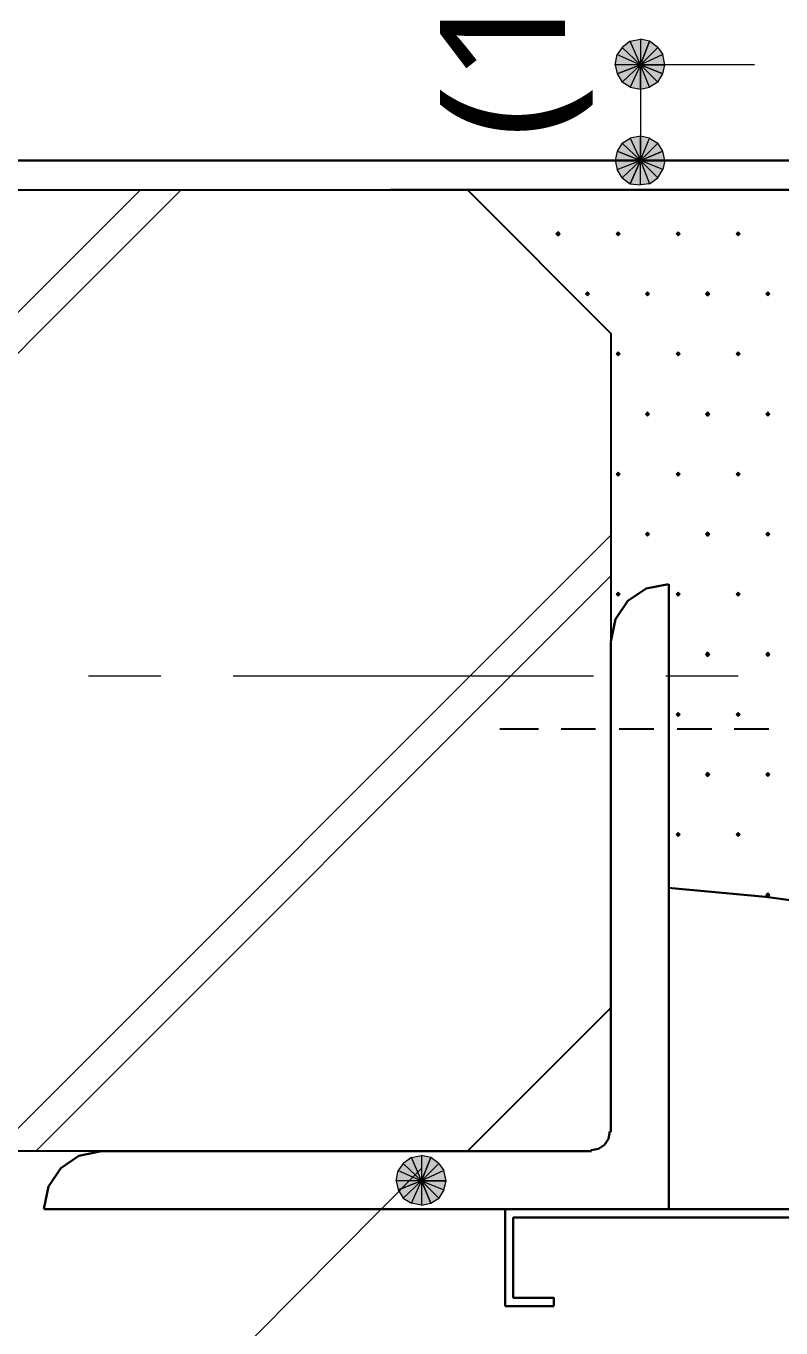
# Model space of a CAD drawing. Header units: millimetres. Extents: x 0 to 420, y 0 to 297.
# Drawn here: x 68.46 to 84.16, y 208.57 to 235.63 of the extents above; entities that cross this region are included whole.
import ezdxf
from ezdxf.enums import TextEntityAlignment as Align

# ---------------------------------------------------------------- set-up
doc = ezdxf.new("R2010")
doc.units = ezdxf.units.MM
doc.styles.add('kst32b', font='NotoSansJP-Variable.ttf')

msp = doc.modelspace()

# ---------------------------------------------------------------- hatches: boundary and pattern name
h = msp.add_hatch(color=7)
h.paths.add_polyline_path([(80.857, 235.183), (80.751, 235.035), (81.238, 234.823), (80.857, 235.183)])
h.paths.add_polyline_path([(80.751, 235.035), (81.238, 234.823), (80.709, 234.823), (80.751, 235.035)])
h.paths.add_polyline_path([(81.238, 234.823), (80.709, 234.823), (80.751, 234.632), (81.238, 234.823)])
h = msp.add_hatch(color=7)
h.paths.add_polyline_path([(81.428, 235.31), (81.238, 235.352), (81.238, 234.823), (81.428, 235.31)])
h.paths.add_polyline_path([(81.238, 235.352), (81.238, 234.823), (81.026, 235.31), (81.238, 235.352)])
h.paths.add_polyline_path([(81.238, 234.823), (81.026, 235.31), (80.857, 235.183), (81.238, 234.823)])
h = msp.add_hatch(color=7)
h.paths.add_polyline_path([(81.746, 234.823), (81.703, 235.035), (81.238, 234.823), (81.746, 234.823)])
h.paths.add_polyline_path([(81.703, 235.035), (81.238, 234.823), (81.598, 235.183), (81.703, 235.035)])
h.paths.add_polyline_path([(81.238, 234.823), (81.598, 235.183), (81.428, 235.31), (81.238, 234.823)])
h = msp.add_hatch(color=7)
h.paths.add_polyline_path([(80.751, 234.632), (80.857, 234.463), (81.238, 234.823), (80.751, 234.632)])
h.paths.add_polyline_path([(80.857, 234.463), (81.238, 234.823), (81.026, 234.357), (80.857, 234.463)])
h.paths.add_polyline_path([(81.238, 234.823), (81.026, 234.357), (81.238, 234.315), (81.238, 234.823)])
h = msp.add_hatch(color=7)
h.paths.add_polyline_path([(81.238, 234.315), (81.428, 234.357), (81.238, 234.823), (81.238, 234.315)])
h.paths.add_polyline_path([(81.428, 234.357), (81.238, 234.823), (81.598, 234.463), (81.428, 234.357)])
h.paths.add_polyline_path([(81.238, 234.823), (81.598, 234.463), (81.703, 234.632), (81.238, 234.823)])
for points in [[(81.703, 234.632), (81.746, 234.823), (81.238, 234.823), (81.703, 234.632)], [(80.751, 233.024), (80.709, 232.833), (81.238, 232.833), (80.751, 233.024)], [(79.523, 231.352), (79.502, 231.33), (79.481, 231.309), (79.502, 231.288), (79.523, 231.267), (79.544, 231.288), (79.566, 231.309), (79.544, 231.33), (79.523, 231.352)], [(80.772, 231.352), (80.751, 231.33), (80.73, 231.309), (80.751, 231.288), (80.772, 231.267), (80.793, 231.288), (80.814, 231.309), (80.793, 231.33), (80.772, 231.352)], [(82.021, 231.352), (82, 231.33), (81.979, 231.309), (82, 231.288), (82.021, 231.267), (82.042, 231.288), (82.063, 231.309), (82.042, 231.33), (82.021, 231.352)], [(83.27, 231.352), (83.249, 231.33), (83.227, 231.309), (83.249, 231.288), (83.27, 231.267), (83.291, 231.288), (83.312, 231.309), (83.291, 231.33), (83.27, 231.352)], [(80.137, 230.103), (80.116, 230.082), (80.095, 230.061), (80.116, 230.039), (80.137, 230.018), (80.158, 230.039), (80.179, 230.061), (80.158, 230.082), (80.137, 230.103)], [(81.386, 230.103), (81.365, 230.082), (81.344, 230.061), (81.365, 230.039), (81.386, 230.018), (81.407, 230.039), (81.428, 230.061), (81.407, 230.082), (81.386, 230.103)], [(82.635, 230.103), (82.613, 230.082), (82.592, 230.061), (82.613, 230.039), (82.635, 230.018), (82.656, 230.039), (82.677, 230.061), (82.656, 230.082), (82.635, 230.103)], [(83.884, 230.103), (83.862, 230.082), (83.841, 230.061), (83.862, 230.039), (83.884, 230.018), (83.905, 230.039), (83.926, 230.061), (83.905, 230.082), (83.884, 230.103)], [(80.772, 228.854), (80.751, 228.833), (80.73, 228.812), (80.751, 228.79), (80.772, 228.769), (80.793, 228.79), (80.814, 228.812), (80.793, 228.833), (80.772, 228.854)], [(82.021, 228.854), (82, 228.833), (81.979, 228.812), (82, 228.79), (82.021, 228.769), (82.042, 228.79), (82.063, 228.812), (82.042, 228.833), (82.021, 228.854)], [(83.27, 228.854), (83.249, 228.833), (83.227, 228.812), (83.249, 228.79), (83.27, 228.769), (83.291, 228.79), (83.312, 228.812), (83.291, 228.833), (83.27, 228.854)], [(81.386, 227.605), (81.365, 227.584), (81.344, 227.563), (81.365, 227.542), (81.386, 227.521), (81.407, 227.542), (81.428, 227.563), (81.407, 227.584), (81.386, 227.605)], [(82.635, 227.605), (82.613, 227.584), (82.592, 227.563), (82.613, 227.542), (82.635, 227.521), (82.656, 227.542), (82.677, 227.563), (82.656, 227.584), (82.635, 227.605)], [(83.884, 227.605), (83.862, 227.584), (83.841, 227.563), (83.862, 227.542), (83.884, 227.521), (83.905, 227.542), (83.926, 227.563), (83.905, 227.584), (83.884, 227.605)], [(80.772, 226.356), (80.751, 226.335), (80.73, 226.314), (80.751, 226.293), (80.772, 226.272), (80.793, 226.293), (80.814, 226.314), (80.793, 226.335), (80.772, 226.356)], [(82.021, 226.356), (82, 226.335), (81.979, 226.314), (82, 226.293), (82.021, 226.272), (82.042, 226.293), (82.063, 226.314), (82.042, 226.335), (82.021, 226.356)], [(83.27, 226.356), (83.249, 226.335), (83.227, 226.314), (83.249, 226.293), (83.27, 226.272), (83.291, 226.293), (83.312, 226.314), (83.291, 226.335), (83.27, 226.356)], [(81.386, 225.107), (81.365, 225.086), (81.344, 225.065), (81.365, 225.044), (81.386, 225.023), (81.407, 225.044), (81.428, 225.065), (81.407, 225.086), (81.386, 225.107)], [(82.635, 225.107), (82.613, 225.086), (82.592, 225.065), (82.613, 225.044), (82.635, 225.023), (82.656, 225.044), (82.677, 225.065), (82.656, 225.086), (82.635, 225.107)], [(83.884, 225.107), (83.862, 225.086), (83.841, 225.065), (83.862, 225.044), (83.884, 225.023), (83.905, 225.044), (83.926, 225.065), (83.905, 225.086), (83.884, 225.107)], [(80.772, 223.859), (80.751, 223.837), (80.73, 223.816), (80.751, 223.795), (80.772, 223.774), (80.793, 223.795), (80.814, 223.816), (80.793, 223.837), (80.772, 223.859)], [(82.021, 223.859), (82, 223.837), (81.979, 223.816), (82, 223.795), (82.021, 223.774), (82.042, 223.795), (82.063, 223.816), (82.042, 223.837), (82.021, 223.859)], [(83.27, 223.859), (83.249, 223.837), (83.227, 223.816), (83.249, 223.795), (83.27, 223.774), (83.291, 223.795), (83.312, 223.816), (83.291, 223.837), (83.27, 223.859)], [(82.635, 222.61), (82.613, 222.589), (82.592, 222.567), (82.613, 222.546), (82.635, 222.525), (82.656, 222.546), (82.677, 222.567), (82.656, 222.589), (82.635, 222.61)], [(83.884, 222.61), (83.862, 222.589), (83.841, 222.567), (83.862, 222.546), (83.884, 222.525), (83.905, 222.546), (83.926, 222.567), (83.905, 222.589), (83.884, 222.61)], [(82.021, 221.361), (82, 221.34), (81.979, 221.319), (82, 221.297), (82.021, 221.276), (82.042, 221.297), (82.063, 221.319), (82.042, 221.34), (82.021, 221.361)], [(83.27, 221.361), (83.249, 221.34), (83.227, 221.319), (83.249, 221.297), (83.27, 221.276), (83.291, 221.297), (83.312, 221.319), (83.291, 221.34), (83.27, 221.361)], [(82.635, 220.112), (82.613, 220.091), (82.592, 220.07), (82.613, 220.049), (82.635, 220.028), (82.656, 220.049), (82.677, 220.07), (82.656, 220.091), (82.635, 220.112)], [(83.884, 220.112), (83.862, 220.091), (83.841, 220.07), (83.862, 220.049), (83.884, 220.028), (83.905, 220.049), (83.926, 220.07), (83.905, 220.091), (83.884, 220.112)], [(82.021, 218.863), (82, 218.842), (81.979, 218.821), (82, 218.8), (82.021, 218.779), (82.042, 218.8), (82.063, 218.821), (82.042, 218.842), (82.021, 218.863)], [(83.27, 218.863), (83.249, 218.842), (83.227, 218.821), (83.249, 218.8), (83.27, 218.779), (83.291, 218.8), (83.312, 218.821), (83.291, 218.842), (83.27, 218.863)], [(83.884, 217.614), (83.862, 217.593), (83.841, 217.572), (83.862, 217.551), (83.884, 217.53), (83.905, 217.551), (83.926, 217.572), (83.905, 217.593), (83.884, 217.614)], [(76.2, 211.434), (76.306, 211.264), (76.687, 211.624), (76.2, 211.434)]]:
    msp.add_hatch(color=7).paths.add_polyline_path(points)
h = msp.add_hatch(color=7)
h.paths.add_polyline_path([(81.238, 233.341), (81.026, 233.299), (81.238, 232.833), (81.238, 233.341)])
h.paths.add_polyline_path([(81.026, 233.299), (81.238, 232.833), (80.857, 233.193), (81.026, 233.299)])
h.paths.add_polyline_path([(81.238, 232.833), (80.857, 233.193), (80.751, 233.024), (81.238, 232.833)])
h = msp.add_hatch(color=7)
h.paths.add_polyline_path([(81.703, 233.024), (81.598, 233.193), (81.238, 232.833), (81.703, 233.024)])
h.paths.add_polyline_path([(81.598, 233.193), (81.238, 232.833), (81.428, 233.299), (81.598, 233.193)])
h.paths.add_polyline_path([(81.238, 232.833), (81.428, 233.299), (81.238, 233.341), (81.238, 232.833)])
h = msp.add_hatch(color=7)
h.paths.add_polyline_path([(81.598, 232.473), (81.703, 232.643), (81.238, 232.833), (81.598, 232.473)])
h.paths.add_polyline_path([(81.703, 232.643), (81.238, 232.833), (81.746, 232.833), (81.703, 232.643)])
h.paths.add_polyline_path([(81.238, 232.833), (81.746, 232.833), (81.703, 233.024), (81.238, 232.833)])
h = msp.add_hatch(color=7)
h.paths.add_polyline_path([(80.709, 232.833), (80.751, 232.643), (81.238, 232.833), (80.709, 232.833)])
h.paths.add_polyline_path([(80.751, 232.643), (81.238, 232.833), (80.857, 232.473), (80.751, 232.643)])
h.paths.add_polyline_path([(81.238, 232.833), (80.857, 232.473), (81.026, 232.346), (81.238, 232.833)])
h = msp.add_hatch(color=7)
h.paths.add_polyline_path([(81.026, 232.346), (81.238, 232.325), (81.238, 232.833), (81.026, 232.346)])
h.paths.add_polyline_path([(81.238, 232.325), (81.238, 232.833), (81.428, 232.346), (81.238, 232.325)])
h.paths.add_polyline_path([(81.238, 232.833), (81.428, 232.346), (81.598, 232.473), (81.238, 232.833)])
h = msp.add_hatch(color=7)
h.paths.add_polyline_path([(76.306, 211.984), (76.2, 211.836), (76.687, 211.624), (76.306, 211.984)])
h.paths.add_polyline_path([(76.2, 211.836), (76.687, 211.624), (76.158, 211.624), (76.2, 211.836)])
h.paths.add_polyline_path([(76.687, 211.624), (76.158, 211.624), (76.2, 211.434), (76.687, 211.624)])
h = msp.add_hatch(color=7)
h.paths.add_polyline_path([(76.877, 212.111), (76.687, 212.154), (76.687, 211.624), (76.877, 212.111)])
h.paths.add_polyline_path([(76.687, 212.154), (76.687, 211.624), (76.475, 212.111), (76.687, 212.154)])
h.paths.add_polyline_path([(76.687, 211.624), (76.475, 212.111), (76.306, 211.984), (76.687, 211.624)])
h = msp.add_hatch(color=7)
h.paths.add_polyline_path([(77.195, 211.624), (77.153, 211.836), (76.687, 211.624), (77.195, 211.624)])
h.paths.add_polyline_path([(77.153, 211.836), (76.687, 211.624), (77.047, 211.984), (77.153, 211.836)])
h.paths.add_polyline_path([(76.687, 211.624), (77.047, 211.984), (76.877, 212.111), (76.687, 211.624)])
h = msp.add_hatch(color=7)
h.paths.add_polyline_path([(76.306, 211.264), (76.475, 211.159), (76.687, 211.624), (76.306, 211.264)])
h.paths.add_polyline_path([(76.475, 211.159), (76.687, 211.624), (76.687, 211.116), (76.475, 211.159)])
h.paths.add_polyline_path([(76.687, 211.624), (76.687, 211.116), (76.877, 211.159), (76.687, 211.624)])
h = msp.add_hatch(color=7)
h.paths.add_polyline_path([(76.877, 211.159), (77.047, 211.264), (76.687, 211.624), (76.877, 211.159)])
h.paths.add_polyline_path([(77.047, 211.264), (76.687, 211.624), (77.153, 211.434), (77.047, 211.264)])
h.paths.add_polyline_path([(76.687, 211.624), (77.153, 211.434), (77.195, 211.624), (76.687, 211.624)])

# ---------------------------------------------------------------- linework, layer by layer
at = {"lineweight": 0}
for points in [[(80.857, 235.183), (80.751, 235.035), (81.238, 234.823)], [(81.238, 234.823), (81.026, 235.31), (80.857, 235.183)], [(81.238, 235.352), (81.238, 234.823), (81.026, 235.31)], [(81.428, 235.31), (81.238, 235.352), (81.238, 234.823)], [(81.238, 234.823), (81.598, 235.183), (81.428, 235.31)], [(81.703, 235.035), (81.238, 234.823), (81.598, 235.183)], [(80.751, 235.035), (81.238, 234.823), (80.709, 234.823)], [(81.746, 234.823), (81.703, 235.035), (81.238, 234.823)], [(81.238, 234.823), (80.709, 234.823), (80.751, 234.632)], [(80.751, 234.632), (80.857, 234.463), (81.238, 234.823)], [(80.857, 234.463), (81.238, 234.823), (81.026, 234.357)], [(81.238, 234.823), (81.026, 234.357), (81.238, 234.315)], [(81.238, 234.315), (81.428, 234.357), (81.238, 234.823)], [(81.428, 234.357), (81.238, 234.823), (81.598, 234.463)], [(81.238, 234.823), (81.598, 234.463), (81.703, 234.632)], [(81.703, 234.632), (81.746, 234.823), (81.238, 234.823)], [(81.026, 233.299), (81.238, 232.833), (80.857, 233.193)], [(81.238, 233.341), (81.026, 233.299), (81.238, 232.833)], [(81.238, 232.833), (81.428, 233.299), (81.238, 233.341)], [(81.598, 233.193), (81.238, 232.833), (81.428, 233.299)], [(80.751, 233.024), (80.709, 232.833), (81.238, 232.833)], [(81.238, 232.833), (80.857, 233.193), (80.751, 233.024)], [(81.703, 233.024), (81.598, 233.193), (81.238, 232.833)], [(81.238, 232.833), (81.746, 232.833), (81.703, 233.024)], [(80.709, 232.833), (80.751, 232.643), (81.238, 232.833)], [(80.751, 232.643), (81.238, 232.833), (80.857, 232.473)], [(81.238, 232.833), (80.857, 232.473), (81.026, 232.346)], [(81.026, 232.346), (81.238, 232.325), (81.238, 232.833)], [(81.238, 232.325), (81.238, 232.833), (81.428, 232.346)], [(81.238, 232.833), (81.428, 232.346), (81.598, 232.473)], [(81.598, 232.473), (81.703, 232.643), (81.238, 232.833)], [(81.703, 232.643), (81.238, 232.833), (81.746, 232.833)], [(79.523, 231.352), (79.502, 231.33), (79.481, 231.309), (79.502, 231.288), (79.523, 231.267), (79.544, 231.288), (79.566, 231.309), (79.544, 231.33)], [(80.772, 231.352), (80.751, 231.33), (80.73, 231.309), (80.751, 231.288), (80.772, 231.267), (80.793, 231.288), (80.814, 231.309), (80.793, 231.33)], [(82.021, 231.352), (82, 231.33), (81.979, 231.309), (82, 231.288), (82.021, 231.267), (82.042, 231.288), (82.063, 231.309), (82.042, 231.33)], [(83.27, 231.352), (83.249, 231.33), (83.227, 231.309), (83.249, 231.288), (83.27, 231.267), (83.291, 231.288), (83.312, 231.309), (83.291, 231.33)], [(80.137, 230.103), (80.116, 230.082), (80.095, 230.061), (80.116, 230.039), (80.137, 230.018), (80.158, 230.039), (80.179, 230.061), (80.158, 230.082)], [(81.386, 230.103), (81.365, 230.082), (81.344, 230.061), (81.365, 230.039), (81.386, 230.018), (81.407, 230.039), (81.428, 230.061), (81.407, 230.082)], [(82.635, 230.103), (82.613, 230.082), (82.592, 230.061), (82.613, 230.039), (82.635, 230.018), (82.656, 230.039), (82.677, 230.061), (82.656, 230.082)], [(83.884, 230.103), (83.862, 230.082), (83.841, 230.061), (83.862, 230.039), (83.884, 230.018), (83.905, 230.039), (83.926, 230.061), (83.905, 230.082)], [(80.772, 228.854), (80.751, 228.833), (80.73, 228.812), (80.751, 228.79), (80.772, 228.769), (80.793, 228.79), (80.814, 228.812), (80.793, 228.833)], [(82.021, 228.854), (82, 228.833), (81.979, 228.812), (82, 228.79), (82.021, 228.769), (82.042, 228.79), (82.063, 228.812), (82.042, 228.833)], [(83.27, 228.854), (83.249, 228.833), (83.227, 228.812), (83.249, 228.79), (83.27, 228.769), (83.291, 228.79), (83.312, 228.812), (83.291, 228.833)], [(81.386, 227.605), (81.365, 227.584), (81.344, 227.563), (81.365, 227.542), (81.386, 227.521), (81.407, 227.542), (81.428, 227.563), (81.407, 227.584)], [(82.635, 227.605), (82.613, 227.584), (82.592, 227.563), (82.613, 227.542), (82.635, 227.521), (82.656, 227.542), (82.677, 227.563), (82.656, 227.584)], [(83.884, 227.605), (83.862, 227.584), (83.841, 227.563), (83.862, 227.542), (83.884, 227.521), (83.905, 227.542), (83.926, 227.563), (83.905, 227.584)], [(80.772, 226.356), (80.751, 226.335), (80.73, 226.314), (80.751, 226.293), (80.772, 226.272), (80.793, 226.293), (80.814, 226.314), (80.793, 226.335)], [(82.021, 226.356), (82, 226.335), (81.979, 226.314), (82, 226.293), (82.021, 226.272), (82.042, 226.293), (82.063, 226.314), (82.042, 226.335)], [(83.27, 226.356), (83.249, 226.335), (83.227, 226.314), (83.249, 226.293), (83.27, 226.272), (83.291, 226.293), (83.312, 226.314), (83.291, 226.335)], [(81.386, 225.107), (81.365, 225.086), (81.344, 225.065), (81.365, 225.044), (81.386, 225.023), (81.407, 225.044), (81.428, 225.065), (81.407, 225.086)], [(82.635, 225.107), (82.613, 225.086), (82.592, 225.065), (82.613, 225.044), (82.635, 225.023), (82.656, 225.044), (82.677, 225.065), (82.656, 225.086)], [(83.884, 225.107), (83.862, 225.086), (83.841, 225.065), (83.862, 225.044), (83.884, 225.023), (83.905, 225.044), (83.926, 225.065), (83.905, 225.086)], [(80.772, 223.859), (80.751, 223.837), (80.73, 223.816), (80.751, 223.795), (80.772, 223.774), (80.793, 223.795), (80.814, 223.816), (80.793, 223.837)], [(82.021, 223.859), (82, 223.837), (81.979, 223.816), (82, 223.795), (82.021, 223.774), (82.042, 223.795), (82.063, 223.816), (82.042, 223.837)], [(83.27, 223.859), (83.249, 223.837), (83.227, 223.816), (83.249, 223.795), (83.27, 223.774), (83.291, 223.795), (83.312, 223.816), (83.291, 223.837)], [(82.635, 222.61), (82.613, 222.589), (82.592, 222.567), (82.613, 222.546), (82.635, 222.525), (82.656, 222.546), (82.677, 222.567), (82.656, 222.589)], [(83.884, 222.61), (83.862, 222.589), (83.841, 222.567), (83.862, 222.546), (83.884, 222.525), (83.905, 222.546), (83.926, 222.567), (83.905, 222.589)], [(82.021, 221.361), (82, 221.34), (81.979, 221.319), (82, 221.297), (82.021, 221.276), (82.042, 221.297), (82.063, 221.319), (82.042, 221.34)], [(83.27, 221.361), (83.249, 221.34), (83.227, 221.319), (83.249, 221.297), (83.27, 221.276), (83.291, 221.297), (83.312, 221.319), (83.291, 221.34)], [(82.635, 220.112), (82.613, 220.091), (82.592, 220.07), (82.613, 220.049), (82.635, 220.028), (82.656, 220.049), (82.677, 220.07), (82.656, 220.091)], [(83.884, 220.112), (83.862, 220.091), (83.841, 220.07), (83.862, 220.049), (83.884, 220.028), (83.905, 220.049), (83.926, 220.07), (83.905, 220.091)], [(82.021, 218.863), (82, 218.842), (81.979, 218.821), (82, 218.8), (82.021, 218.779), (82.042, 218.8), (82.063, 218.821), (82.042, 218.842)], [(83.27, 218.863), (83.249, 218.842), (83.227, 218.821), (83.249, 218.8), (83.27, 218.779), (83.291, 218.8), (83.312, 218.821), (83.291, 218.842)], [(83.884, 217.614), (83.862, 217.593), (83.841, 217.572), (83.862, 217.551), (83.884, 217.53), (83.905, 217.551), (83.926, 217.572), (83.905, 217.593)], [(76.306, 211.984), (76.2, 211.836), (76.687, 211.624)], [(76.687, 211.624), (76.475, 212.111), (76.306, 211.984)], [(76.687, 212.154), (76.687, 211.624), (76.475, 212.111)], [(76.877, 212.111), (76.687, 212.154), (76.687, 211.624)], [(76.687, 211.624), (77.047, 211.984), (76.877, 212.111)], [(77.153, 211.836), (76.687, 211.624), (77.047, 211.984)], [(76.2, 211.836), (76.687, 211.624), (76.158, 211.624)], [(76.687, 211.624), (76.158, 211.624), (76.2, 211.434)], [(76.2, 211.434), (76.306, 211.264), (76.687, 211.624)], [(76.306, 211.264), (76.475, 211.159), (76.687, 211.624)], [(76.475, 211.159), (76.687, 211.624), (76.687, 211.116)], [(77.195, 211.624), (77.153, 211.836), (76.687, 211.624)], [(76.687, 211.624), (76.687, 211.116), (76.877, 211.159)], [(76.877, 211.159), (77.047, 211.264), (76.687, 211.624)], [(77.047, 211.264), (76.687, 211.624), (77.153, 211.434)], [(76.687, 211.624), (77.153, 211.434), (77.195, 211.624)]]:
    msp.add_lwpolyline(points, close=True, dxfattribs=at)
at = {"lineweight": 13}
for points in [[(83.608, 234.823), (81.195, 234.823)], [(81.238, 234.421), (81.238, 233.236)], [(70.845, 232.22), (52.345, 213.72)], [(71.692, 232.22), (52.345, 212.873)], [(80.624, 225.044), (67.818, 212.238)], [(80.624, 224.197), (68.665, 212.238)], [(69.765, 222.123), (71.268, 222.123)], [(72.771, 222.123), (80.264, 222.123)], [(81.767, 222.123), (83.27, 222.123)], [(76.687, 211.878), (59.457, 194.522)]]:
    msp.add_lwpolyline(points, dxfattribs=at)
at = {"lineweight": 30}
for points in [[(86.826, 232.833), (52.345, 232.833)], [(76.031, 232.22), (86.826, 232.22)], [(68.834, 211.032), (81.83, 211.032), (81.83, 224.028)], [(81.82, 224.028), (81.354, 223.934), (80.974, 223.678), (80.718, 223.298), (80.624, 222.832)], [(80.624, 222.821), (80.624, 218.228)], [(80.624, 212.64), (80.624, 218.228)], [(89.818, 216.451), (87.84, 216.898), (85.845, 217.258), (83.836, 217.53), (81.817, 217.715)], [(80.211, 212.259), (80.364, 212.29), (80.488, 212.374), (80.572, 212.498), (80.603, 212.651)], [(70.03, 212.238), (69.564, 212.144), (69.184, 211.888), (68.928, 211.508), (68.834, 211.042)], [(70.041, 212.238), (80.222, 212.238)], [(78.423, 209.021), (78.423, 211.032)], [(87.44, 211.032), (78.423, 211.032)], [(78.592, 199.877), (78.592, 198.183), (87.27, 198.183), (87.27, 210.862), (78.592, 210.862), (78.592, 209.19)], [(78.592, 209.19), (79.438, 209.19), (79.438, 209.021)], [(78.423, 209.021), (79.438, 209.021)]]:
    msp.add_lwpolyline(points, dxfattribs=at)
at = {"lineweight": 25}
for points in [[(52.345, 232.22), (77.639, 232.22), (80.624, 229.235), (80.624, 215.223), (77.639, 212.238), (52.345, 212.238)], [(78.317, 221.022), (79.121, 221.022)], [(79.587, 221.022), (80.306, 221.022)], [(80.793, 221.022), (81.513, 221.022)], [(82, 221.022), (82.719, 221.022)], [(83.185, 221.022), (83.905, 221.022)]]:
    msp.add_lwpolyline(points, dxfattribs=at)

# ---------------------------------------------------------------- texts
at = {"style": 'kst32b'}
msp.add_text('(10)', height=2.5989, dxfattribs=at).set_placement((79.671, 233.299), (79.671, 239.796), align=Align.FIT)

doc.saveas('drawing.dxf')
